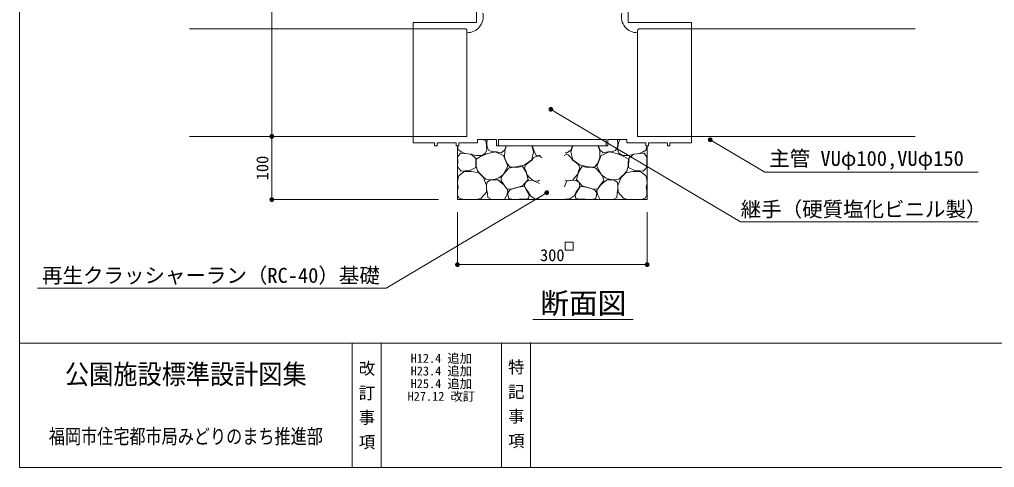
# Model space of a CAD drawing. Units: millimetres at full size, sheet at 1:10. Extents: x 148 to 2886, y 2290 to 4157.
# Drawn here: x 148 to 1690, y 2290 to 2998 of the extents above; entities that cross this region are included whole.
import ezdxf
from ezdxf.enums import TextEntityAlignment as Align

# ---------------------------------------------------------------- set-up
doc = ezdxf.new("R2010")
doc.units = ezdxf.units.MM
doc.header["$LTSCALE"] = 10
doc.linetypes.add('USER1', pattern=[50, 37.5, -12.5])
for name, color, linetype, lineweight in [('_0-0_', 7, 'Continuous', 13), ('ハッチ', 4, 'Continuous', 13), ('寸法', 3, 'Continuous', 13), ('本体', 7, 'Continuous', 13)]:
    doc.layers.add(name, color=color, linetype=linetype, lineweight=lineweight)
doc.styles.add('@ＭＳ ゴシック', font='')
doc.styles.add('ＭＳ ゴシック', font='')
doc.styles.get('@ＭＳ ゴシック').set_extended_font_data('@MS Gothic')
doc.styles.get('ＭＳ ゴシック').set_extended_font_data('MS Gothic')

# ---------------------------------------------------------------- blocks, each defined once
blk = doc.blocks.new('filled_dot')
at = {"color": 0, "linetype": 'Continuous', "lineweight": -2, "const_width": 1.25}
blk.add_lwpolyline([(-0.625, 0, 1), (0.625, 0, 1)], format="xyb", close=True, dxfattribs=at)

msp = doc.modelspace()

# ---------------------------------------------------------------- linework, layer by layer
at = {"layer": '_0-0_', "color": 6}
msp.add_line((147.83, 2486.71), (2885.95, 2486.71), dxfattribs=at)
at = {"layer": '_0-0_'}
for p, q in [((673.88, 2486.71), (673.88, 2290.13)), ((719.84, 2486.71), (719.84, 2290.13)), ((910.01, 2486.71), (910.01, 2290.13)), ((955.97, 2487.66), (955.97, 2290.13))]:
    msp.add_line(p, q, dxfattribs=at)
at = {"layer": '_0-0_', "color": 6}
msp.add_lwpolyline([(2885.95, 4101.94), (147.83, 4101.94), (147.83, 2290.13), (2885.95, 2290.13)], close=True, dxfattribs=at)
at = {"layer": 'ハッチ'}
for p, q in [((958.98, 2797.58), (958.59, 2798.38)), ((1021.56, 2797.58), (1021.94, 2798.38))]:
    msp.add_line(p, q, dxfattribs=at)
for points in [[(879.75, 2808.38), (885.35, 2807.05), (885.74, 2803.31), (887.05, 2792.45), (884.87, 2787.01), (882.26, 2785.06)], [(902.28, 2789.09), (895.2, 2789.34), (890.13, 2791.11), (887.1, 2796.17), (886.59, 2801.48), (887.1, 2807.8), (888.02, 2808.38)], [(1078.25, 2789.09), (1085.34, 2789.34), (1090.4, 2791.11), (1093.44, 2796.17), (1093.94, 2801.48), (1093.44, 2807.8), (1092.51, 2808.38)], [(1097.19, 2808.38), (1094.79, 2803.31), (1093.48, 2792.45), (1095.66, 2787.01), (1098.27, 2785.06)], [(882.26, 2785.06), (877.7, 2783.32), (869.65, 2783.1), (860.52, 2785.49), (852.69, 2786.58), (847.47, 2788.32), (842.47, 2791.58), (840.88, 2794.84), (840.96, 2798.38)], [(917.23, 2798.38), (915.19, 2792.12), (909.62, 2787.57), (902.28, 2789.09)], [(918.23, 2771.13), (914.94, 2780.23), (915.19, 2790.6), (917.47, 2797.69), (917.64, 2798.38)], [(957.74, 2798.38), (960.75, 2788.83), (957.71, 2776.44), (946.07, 2768.09), (932.15, 2765.06), (923.54, 2764.81), (918.23, 2771.13)], [(971.29, 2783.73), (965.1, 2782.68), (962.06, 2788.17), (958.98, 2797.58)], [(1010.82, 2787.64), (1012.94, 2787.07), (1019.88, 2792.09), (1021.56, 2797.58)], [(1022.79, 2798.38), (1019.78, 2788.83), (1022.82, 2776.44), (1034.46, 2768.09), (1048.38, 2765.06), (1056.99, 2764.81), (1062.3, 2771.13)], [(1062.3, 2771.13), (1065.59, 2780.23), (1065.34, 2790.6), (1063.06, 2797.69), (1062.89, 2798.38)], [(1063.3, 2798.38), (1065.34, 2792.12), (1070.91, 2787.57), (1078.25, 2789.09)], [(1098.27, 2785.06), (1102.84, 2783.32), (1110.88, 2783.1), (1120.02, 2785.49), (1127.84, 2786.58), (1133.06, 2788.32), (1138.07, 2791.58), (1139.96, 2797.25), (1139.91, 2798.38)], [(954.93, 2748.11), (950.15, 2753.13), (948.95, 2758.15), (946.56, 2763.41), (948.71, 2768.43), (954.22, 2773.21), (958.76, 2776.55), (960.67, 2779.9), (964.98, 2781.39), (970.2, 2782.78), (973.87, 2779.52)], [(1025.6, 2748.11), (1030.38, 2753.13), (1031.58, 2758.15), (1033.97, 2763.41), (1031.82, 2768.43), (1026.32, 2773.21), (1021.77, 2776.55), (1019.86, 2779.9), (1015.55, 2784.44), (1012.56, 2785.12), (1009.01, 2782.92)], [(952.3, 2725.65), (948.71, 2730.67), (946.56, 2735.45), (948, 2740.46), (952.3, 2743.57), (957.8, 2744.29), (963.3, 2741.9), (969.86, 2738.85)], [(969.86, 2744.14), (967.61, 2742.62), (960.67, 2743.33), (954.93, 2748.11)], [(1028.23, 2725.65), (1031.82, 2730.67), (1033.97, 2735.45), (1032.53, 2740.46), (1028.23, 2743.57), (1022.73, 2744.29), (1012.92, 2742.62), (1009.63, 2733.88)], [(1010.67, 2744.14), (1013.18, 2743.31), (1022.73, 2744.29), (1025.6, 2748.11)], [(969.86, 2714.05), (969.28, 2713.94), (963.3, 2714.18), (955.65, 2719.67), (952.3, 2725.65)], [(1010.67, 2714.05), (1011.25, 2713.94), (1017.23, 2714.18), (1024.88, 2719.67), (1028.23, 2725.65)]]:
    msp.add_lwpolyline(points, dxfattribs=at)
for points in [[(851.78, 2759.06), (846.46, 2758.44), (842.4, 2762.5), (840.56, 2766.98), (840.83, 2773.63), (840.62, 2780.32), (845.21, 2786.87), (861.79, 2785.31), (869.29, 2778.44), (869.61, 2764.06), (858.66, 2759.06)], [(900.18, 2745.69), (892.14, 2744.8), (885, 2745.69), (881.13, 2749.26), (876.07, 2754.32), (872.19, 2759.08), (870.11, 2765.63), (870.11, 2772.17), (869.81, 2777.23), (876.96, 2781.69), (888.27, 2786.45), (900.18, 2788.83), (913.17, 2783.27), (920, 2766.32), (912.39, 2752.83), (905.84, 2747.78)], [(1080.35, 2745.69), (1088.39, 2744.8), (1095.53, 2745.69), (1099.4, 2749.26), (1104.47, 2754.32), (1108.34, 2759.08), (1110.42, 2765.63), (1110.42, 2772.17), (1110.72, 2777.23), (1103.57, 2781.69), (1092.26, 2786.45), (1080.35, 2788.83), (1067.37, 2783.27), (1060.53, 2766.32), (1068.14, 2752.83), (1074.69, 2747.78)], [(1128.75, 2759.06), (1134.07, 2758.44), (1138.13, 2762.5), (1139.97, 2766.98), (1139.7, 2773.63), (1139.91, 2780.32), (1135.32, 2786.87), (1118.74, 2785.31), (1111.24, 2778.44), (1110.92, 2764.06), (1121.87, 2759.06)], [(914.43, 2736.23), (911.9, 2739.26), (909.37, 2743.06), (909.62, 2748.37), (912.66, 2752.92), (917.72, 2758.74), (921.27, 2763.29), (926.33, 2764.3), (936.7, 2764.81), (943.03, 2765.57), (948.85, 2756.71), (952.14, 2745.08), (943.03, 2735.47), (926.33, 2730.16), (918.23, 2730.66)], [(1066.1, 2736.23), (1068.63, 2739.26), (1071.16, 2743.06), (1070.91, 2748.37), (1067.87, 2752.92), (1062.81, 2758.74), (1059.27, 2763.29), (1054.2, 2764.3), (1043.83, 2764.81), (1037.5, 2765.57), (1031.68, 2756.71), (1028.39, 2745.08), (1037.5, 2735.47), (1054.2, 2730.16), (1062.3, 2730.66)], [(849.67, 2713.75), (843.23, 2715.81), (840.66, 2720.44), (840.54, 2726.65), (841.69, 2733.05), (840.47, 2738.82), (840.92, 2745.94), (842.46, 2750.8), (850.96, 2757.75), (862.8, 2758), (874.13, 2755.69), (881.34, 2748.23), (886.49, 2735.62), (886.23, 2725.07), (877.73, 2715.55), (871.04, 2713.75), (861, 2713.5)], [(887.64, 2722.97), (886.47, 2729.73), (886.47, 2736.26), (887.41, 2740.92), (892.78, 2744.65), (903.98, 2744.89), (913.54, 2736.96), (919.84, 2728.33), (918.91, 2721.57), (914.94, 2714.34), (906.78, 2713.64), (893.94, 2713.87), (888.11, 2716.91)], [(1092.89, 2722.97), (1094.06, 2729.73), (1094.06, 2736.26), (1093.12, 2740.92), (1087.76, 2744.65), (1076.55, 2744.89), (1066.99, 2736.96), (1060.69, 2728.33), (1061.62, 2721.57), (1065.59, 2714.34), (1073.75, 2713.64), (1086.59, 2713.87), (1092.42, 2716.91)], [(1130.86, 2713.75), (1137.3, 2715.81), (1139.87, 2720.44), (1139.99, 2726.65), (1138.84, 2733.05), (1140.06, 2738.82), (1139.61, 2745.94), (1138.07, 2750.8), (1129.57, 2757.75), (1117.73, 2758), (1106.4, 2755.69), (1099.19, 2748.23), (1094.04, 2735.62), (1094.3, 2725.07), (1102.8, 2715.55), (1109.49, 2713.75), (1119.53, 2713.5)], [(920.23, 2720.86), (919.99, 2723.97), (923.1, 2728.27), (927.64, 2730.42), (933.86, 2732.33), (940.32, 2733.77), (946.3, 2734.24), (950.12, 2727.55), (953.95, 2721.1), (952.76, 2715.13), (947.25, 2713.93), (937.93, 2714.41), (928.36, 2713.45), (921.42, 2715.36)], [(1060.3, 2720.86), (1060.54, 2723.97), (1057.43, 2728.27), (1052.89, 2730.42), (1046.67, 2732.33), (1040.21, 2733.77), (1034.23, 2734.24), (1030.41, 2727.55), (1026.58, 2721.1), (1027.78, 2715.13), (1033.28, 2713.93), (1042.6, 2714.41), (1052.17, 2713.45), (1059.11, 2715.36)]]:
    msp.add_lwpolyline(points, close=True, dxfattribs=at)
at = {"layer": '寸法', "color": 1}
for p, q in [((546.82, 3631.49), (546.82, 2813.38)), ((546.82, 2813.38), (546.82, 2713.39)), ((717.98, 2813.38), (546.82, 2813.38)), ((717.98, 2813.38), (546.82, 2813.38)), ((810.27, 2713.39), (546.82, 2713.39)), ((840.27, 2693.39), (840.27, 2610.71)), ((1140.27, 2693.39), (1140.27, 2610.71)), ((840.27, 2610.71), (1140.27, 2610.71))]:
    msp.add_line(p, q, dxfattribs=at)
at = {"layer": '寸法'}
msp.add_line((959.34, 2524.13), (1118.38, 2524.13), dxfattribs=at)
at = {"layer": '寸法', "color": 1}
for points in [[(988.06, 2856.16), (994.51, 2852.33), (1287.73, 2678.16), (1663.49, 2678.16)], [(1239.97, 2807.98), (1246.42, 2804.15), (1326.22, 2756.75), (1663.49, 2756.75)], [(981.57, 2724.55), (975.12, 2720.72), (727.42, 2573.59), (176.37, 2573.59)]]:
    msp.add_lwpolyline(points, dxfattribs=at)
at = {"layer": '寸法'}
msp.add_lwpolyline([(1010.62, 2646.13), (1023.42, 2646.13), (1023.42, 2633.35), (1010.62, 2633.35)], close=True, dxfattribs=at)
at = {"layer": '本体'}
for p, q in [((870.27, 3088.4), (870.27, 2993.41)), ((1110.27, 3088.4), (1110.27, 2993.41)), ((870.27, 2993.41), (770.27, 2993.38)), ((770.27, 2993.38), (770.32, 2803.38)), ((1110.27, 2993.41), (1210.27, 2993.38)), ((1210.27, 2993.38), (1210.21, 2803.38)), ((852.27, 2983.41), (770.27, 2983.38)), ((855.27, 2980.41), (855.32, 2813.41)), ((1125.26, 2980.41), (1125.21, 2813.41)), ((1128.26, 2983.41), (1210.26, 2983.38)), ((855.32, 2813.41), (770.32, 2813.38)), ((872.27, 2808.38), (902.27, 2808.38)), ((872.27, 2803.38), (872.27, 2808.38)), ((902.27, 2808.38), (902.27, 2798.38)), ((905.17, 2808.38), (990.27, 2808.38)), ((905.17, 2798.38), (905.17, 2808.38)), ((1075.36, 2808.38), (990.27, 2808.38)), ((1075.36, 2798.38), (1075.36, 2808.38)), ((1108.27, 2808.38), (1078.27, 2808.38)), ((1078.27, 2808.38), (1078.27, 2798.38)), ((1108.27, 2803.38), (1108.27, 2808.38)), ((1125.21, 2813.41), (1210.21, 2813.38)), ((804.27, 2803.38), (770.32, 2803.38)), ((804.27, 2798.38), (804.27, 2803.38)), ((808.27, 2798.38), (804.27, 2798.38)), ((838.27, 2803.38), (808.27, 2803.38)), ((808.27, 2803.38), (808.27, 2798.38)), ((838.27, 2803.38), (838.27, 2798.38)), ((838.27, 2798.38), (842.27, 2798.38)), ((840.27, 2798.38), (840.27, 2713.39)), ((842.27, 2803.38), (872.27, 2803.38)), ((842.27, 2798.38), (842.27, 2803.38)), ((902.27, 2798.38), (990.27, 2798.38)), ((1078.27, 2798.38), (990.27, 2798.38)), ((1138.27, 2803.38), (1108.27, 2803.38)), ((1138.27, 2798.38), (1138.27, 2803.38)), ((1142.27, 2798.38), (1138.27, 2798.38)), ((1140.27, 2798.38), (1140.27, 2713.39)), ((1142.27, 2803.38), (1142.27, 2798.38)), ((1142.27, 2803.38), (1172.27, 2803.38)), ((1172.27, 2803.38), (1172.27, 2798.38)), ((1172.27, 2798.38), (1176.27, 2798.38)), ((1176.27, 2798.38), (1176.27, 2803.38)), ((1176.27, 2803.38), (1210.21, 2803.38)), ((990.27, 2713.41), (840.27, 2713.39)), ((990.27, 2713.41), (1140.27, 2713.39))]:
    msp.add_line(p, q, dxfattribs=at)
at = {"layer": '本体', "linetype": 'USER1'}
for p, q in [((770.27, 2983.38), (416.59, 2983.38)), ((1210.26, 2983.38), (1563.94, 2983.38)), ((770.32, 2813.38), (416.64, 2813.38)), ((1210.21, 2813.38), (1563.89, 2813.38))]:
    msp.add_line(p, q, dxfattribs=at)
at = {"layer": '本体'}
for centre, radius, start, end in [((855.84, 3002.3), 25.08, 268.69386, 13.33519), ((1124.69, 3002.3), 25.08, 166.66481, 271.30614), ((852.27, 2980.41), 3, 0.01619, 90.01619), ((1128.26, 2980.41), 3, 89.98381, 179.98381)]:
    msp.add_arc(centre, radius, start, end, dxfattribs=at)

# ---------------------------------------------------------------- block references
at = {"layer": '寸法', "color": 1, "xscale": 3, "yscale": 3}
for p, rotation in [((988.06, 2856.16), 329.3), ((546.82, 2813.38), 270), ((546.82, 2813.38), 90), ((1239.97, 2807.98), 329.3), ((981.57, 2724.55), 210.7), ((546.82, 2713.39), 90), ((1140.27, 2610.71), 180)]:
    msp.add_blockref('filled_dot', p, dxfattribs=dict(at, rotation=rotation))
msp.add_blockref('filled_dot', (840.27, 2610.71), dxfattribs=at)

# ---------------------------------------------------------------- texts
at = {"layer": '_0-0_', "style": 'ＭＳ ゴシック'}
for s, height, width, p in [('公園施設標準設計図集', 31.14, 0.9, (410.85, 2437.56)), ('福岡市住宅都市局みどりのまち推進部', 23.36, 0.8, (410.85, 2339.27))]:
    msp.add_text(s, height=height, dxfattribs=dict(at, width=width)).set_placement(p, align=Align.MIDDLE_CENTER)
at = {"layer": '_0-0_', "style": '@ＭＳ ゴシック'}
for s, p in [('改 訂 事 項', (696.86, 2388.78)), ('特 記 事 項', (932.99, 2390.74))]:
    msp.add_text(s, height=18.99, rotation=270, dxfattribs=at).set_placement(p, align=Align.MIDDLE_CENTER)
at = {"layer": '寸法', "style": 'ＭＳ ゴシック'}
for s, height, p in [('主管 VUφ100,VUφ150', 23.74, (1333.36, 2759.6)), ('継手（硬質塩化ビニル製）', 23.74, (1288.21, 2679.3)), ('再生クラッシャーラン（RC-40）基礎', 23.74, (183.51, 2574.72)), ('断面図', 33.23, (971.33, 2523.14))]:
    msp.add_text(s, height=height, dxfattribs=at).set_placement(p, align=Align.BOTTOM_LEFT)
at = {"layer": '寸法', "color": 1, "style": 'ＭＳ ゴシック'}
msp.add_text('100', height=18.99, rotation=90, dxfattribs=at).set_placement((531.82, 2763.39), align=Align.MIDDLE_CENTER)
msp.add_text('300', height=18.99, dxfattribs=at).set_placement((990.27, 2625.71), align=Align.MIDDLE_CENTER)
at = {"layer": '本体', "style": 'ＭＳ ゴシック'}
for s, p in [('H12.4 追加', (814.81, 2462.64)), ('H23.4 追加', (814.81, 2442.64)), ('H25.4 追加', (814.81, 2422.64)), ('H27.12 改訂', (814.81, 2402.64))]:
    msp.add_text(s, height=14.24, dxfattribs=at).set_placement(p, align=Align.MIDDLE_CENTER)

doc.saveas('drawing.dxf')
